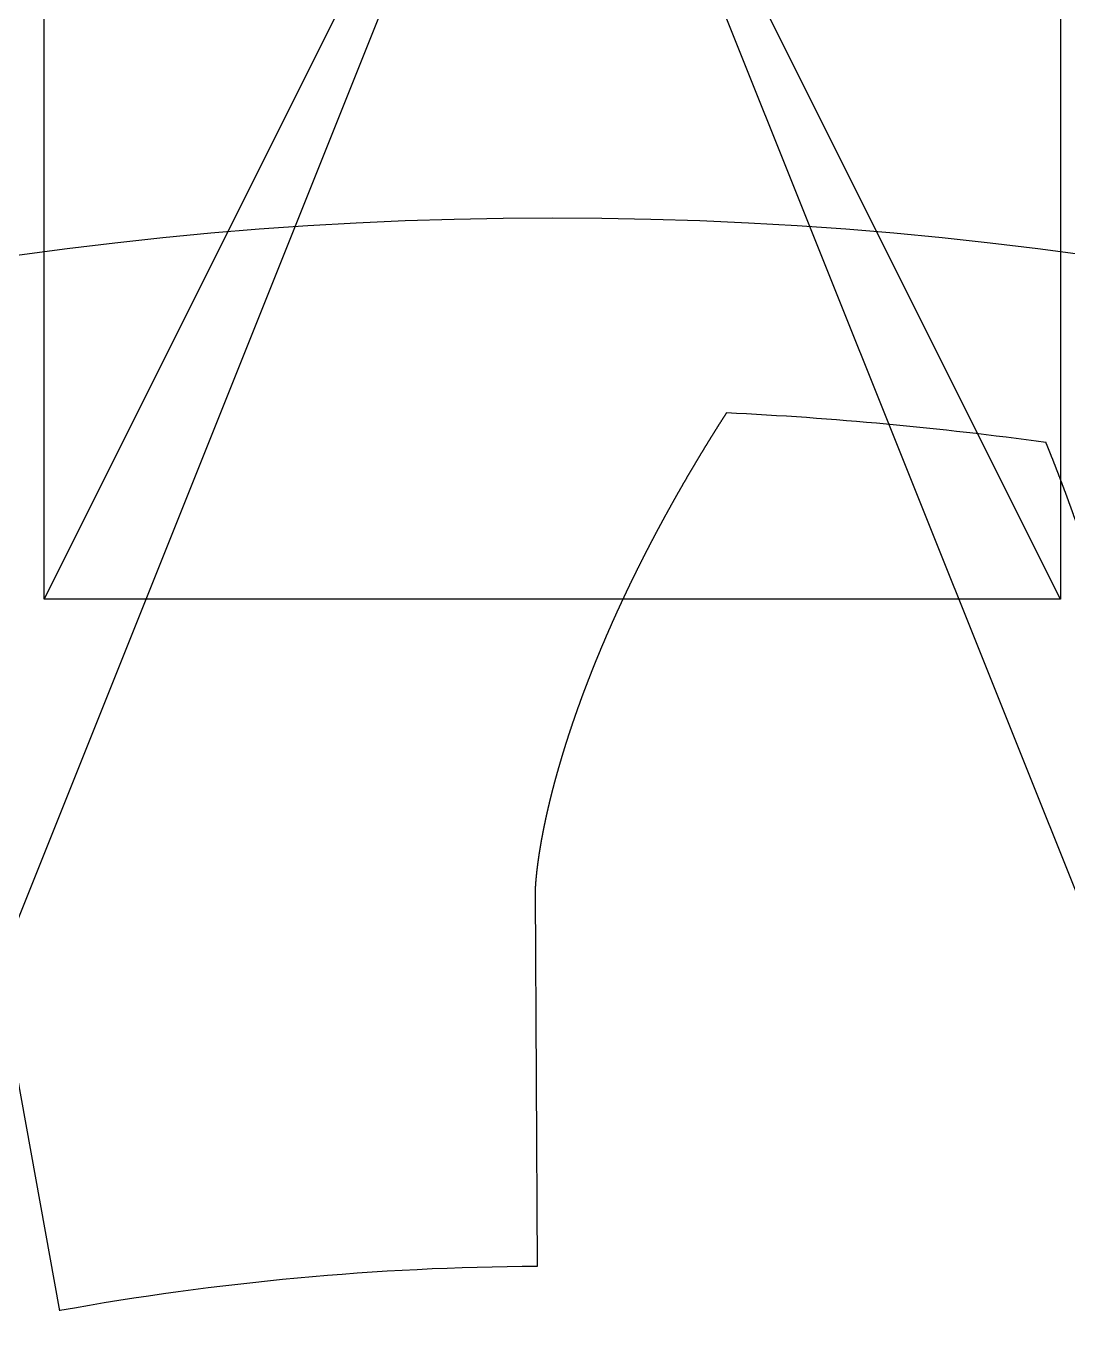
# Model space of a CAD drawing. Header units: centimetres. Extents: x -25.1 to 37.5, y -51.5 to 12.5.
# Drawn here: x 14.793 to 15.203, y -36.188 to -35.674 of the extents above; entities that cross this region are included whole.
import ezdxf

# ---------------------------------------------------------------- set-up
doc = ezdxf.new("R2010")
doc.units = ezdxf.units.CM
doc.header["$MEASUREMENT"] = 0
for name, color, linetype in [('robot assembler v21_Sketch16', 7, 'Continuous'), ('robot assembler v21_Sketch75', 7, 'Continuous'), ('robot assembler v21_Sketch76', 7, 'Continuous'), ('robot assembler v21_Sketch84', 7, 'Continuous'), ('robot assembler v21_Sketch86', 7, 'Continuous')]:
    doc.layers.add(name, color=color, linetype=linetype)

msp = doc.modelspace()

# ---------------------------------------------------------------- linework, layer by layer
at = {"layer": 'robot assembler v21_Sketch16'}
for p, q in [((16, -38, 46.9), (14, -33, 46.9)), ((14, -38, 46.9), (16, -33, 46.9))]:
    msp.add_line(p, q, dxfattribs=at)
at = {"layer": 'robot assembler v21_Sketch75'}
for p, q in [((14.99316, -36.01555, 50.1), (14.99316, -36.01563, 50.1)), ((14.99316, -36.01563, 50.1), (14.99397, -36.16252, 50.1)), ((14.8061, -36.17993, 50.1), (14.77991, -36.03539, 50.1))]:
    msp.add_line(p, q, dxfattribs=at)
for radius, start, end in [(1.425, 82.16571, 87.24605), (1.0875, 90.3177, 100.27054)]:
    msp.add_arc((15, -37.25, 50.1), radius, start, end, dxfattribs=at)
for points in [[(15.06847, -35.82665, 50.1), (15.06832, -35.82688, 50.1), (15.06802, -35.82734, 50.1), (15.06758, -35.82803, 50.1), (15.06699, -35.82895, 50.1), (15.06626, -35.8301, 50.1), (15.06553, -35.83126, 50.1), (15.0648, -35.8324, 50.1), (15.06408, -35.83355, 50.1), (15.06337, -35.8347, 50.1), (15.06265, -35.83584, 50.1), (15.06194, -35.83699, 50.1), (15.06124, -35.83813, 50.1), (15.06054, -35.83927, 50.1), (15.05984, -35.84041, 50.1), (15.05915, -35.84155, 50.1), (15.05846, -35.84269, 50.1), (15.05777, -35.84382, 50.1), (15.05709, -35.84496, 50.1), (15.05641, -35.84609, 50.1), (15.05574, -35.84722, 50.1), (15.05507, -35.84835, 50.1), (15.0544, -35.84948, 50.1), (15.05374, -35.85061, 50.1), (15.05308, -35.85173, 50.1), (15.05243, -35.85286, 50.1), (15.05178, -35.85398, 50.1), (15.05113, -35.8551, 50.1), (15.05049, -35.85622, 50.1), (15.04985, -35.85734, 50.1), (15.04921, -35.85845, 50.1), (15.04858, -35.85957, 50.1), (15.04796, -35.86068, 50.1), (15.04733, -35.86179, 50.1), (15.04671, -35.8629, 50.1), (15.0461, -35.86401, 50.1), (15.04548, -35.86511, 50.1), (15.04488, -35.86622, 50.1), (15.04427, -35.86732, 50.1), (15.04367, -35.86842, 50.1), (15.04308, -35.86952, 50.1), (15.04248, -35.87061, 50.1), (15.0419, -35.87171, 50.1), (15.04131, -35.8728, 50.1), (15.04073, -35.87389, 50.1), (15.04015, -35.87498, 50.1), (15.03958, -35.87607, 50.1), (15.03901, -35.87715, 50.1), (15.03845, -35.87824, 50.1), (15.03788, -35.87932, 50.1), (15.03733, -35.8804, 50.1), (15.03677, -35.88147, 50.1), (15.03622, -35.88255, 50.1), (15.03568, -35.88362, 50.1), (15.03513, -35.88469, 50.1), (15.03459, -35.88576, 50.1), (15.03406, -35.88683, 50.1), (15.03353, -35.88789, 50.1), (15.033, -35.88895, 50.1), (15.03248, -35.89001, 50.1), (15.03196, -35.89107, 50.1), (15.03144, -35.89212, 50.1), (15.03093, -35.89318, 50.1), (15.03042, -35.89423, 50.1), (15.02992, -35.89528, 50.1), (15.02942, -35.89632, 50.1), (15.02892, -35.89737, 50.1), (15.02843, -35.89841, 50.1), (15.02794, -35.89945, 50.1), (15.02745, -35.90048, 50.1), (15.02697, -35.90152, 50.1), (15.0265, -35.90255, 50.1), (15.02602, -35.90358, 50.1), (15.02555, -35.9046, 50.1), (15.02509, -35.90563, 50.1), (15.02462, -35.90665, 50.1), (15.02416, -35.90767, 50.1), (15.02371, -35.90868, 50.1), (15.02326, -35.9097, 50.1), (15.02281, -35.91071, 50.1), (15.02237, -35.91171, 50.1), (15.02193, -35.91272, 50.1), (15.02149, -35.91372, 50.1), (15.02106, -35.91472, 50.1), (15.02063, -35.91572, 50.1), (15.0202, -35.91671, 50.1), (15.01978, -35.91771, 50.1), (15.01936, -35.91869, 50.1), (15.01895, -35.91968, 50.1), (15.01854, -35.92066, 50.1), (15.01813, -35.92164, 50.1), (15.01773, -35.92262, 50.1), (15.01733, -35.92359, 50.1), (15.01693, -35.92456, 50.1), (15.01654, -35.92553, 50.1), (15.01615, -35.9265, 50.1), (15.01577, -35.92746, 50.1), (15.01539, -35.92842, 50.1), (15.01501, -35.92937, 50.1), (15.01464, -35.93033, 50.1), (15.01427, -35.93128, 50.1), (15.0139, -35.93222, 50.1), (15.01354, -35.93316, 50.1), (15.01318, -35.9341, 50.1), (15.01282, -35.93504, 50.1), (15.01247, -35.93597, 50.1), (15.01212, -35.9369, 50.1), (15.01178, -35.93783, 50.1), (15.01144, -35.93875, 50.1), (15.0111, -35.93967, 50.1), (15.01077, -35.94059, 50.1), (15.01044, -35.9415, 50.1), (15.01011, -35.94241, 50.1), (15.00979, -35.94331, 50.1), (15.00947, -35.94422, 50.1), (15.00915, -35.94511, 50.1), (15.00884, -35.94601, 50.1), (15.00853, -35.9469, 50.1), (15.00822, -35.94779, 50.1), (15.00792, -35.94867, 50.1), (15.00762, -35.94955, 50.1), (15.00733, -35.95043, 50.1), (15.00704, -35.9513, 50.1), (15.00675, -35.95217, 50.1), (15.00646, -35.95303, 50.1), (15.00618, -35.95389, 50.1), (15.00591, -35.95475, 50.1), (15.00563, -35.9556, 50.1), (15.00536, -35.95645, 50.1), (15.00509, -35.95729, 50.1), (15.00483, -35.95813, 50.1), (15.00457, -35.95897, 50.1), (15.00431, -35.9598, 50.1), (15.00406, -35.96063, 50.1), (15.00381, -35.96145, 50.1), (15.00356, -35.96227, 50.1), (15.00332, -35.96309, 50.1), (15.00308, -35.9639, 50.1), (15.00284, -35.96471, 50.1), (15.00261, -35.96551, 50.1), (15.00237, -35.96631, 50.1), (15.00215, -35.9671, 50.1), (15.00192, -35.96789, 50.1), (15.0017, -35.96867, 50.1), (15.00149, -35.96945, 50.1), (15.00127, -35.97023, 50.1), (15.00106, -35.971, 50.1), (15.00085, -35.97176, 50.1), (15.00065, -35.97253, 50.1), (15.00045, -35.97328, 50.1), (15.00025, -35.97403, 50.1), (15.00006, -35.97478, 50.1), (14.99986, -35.97552, 50.1), (14.99968, -35.97626, 50.1), (14.99949, -35.97699, 50.1), (14.99931, -35.97772, 50.1), (14.99913, -35.97844, 50.1), (14.99895, -35.97916, 50.1), (14.99878, -35.97987, 50.1), (14.99861, -35.98058, 50.1), (14.99845, -35.98128, 50.1), (14.99828, -35.98197, 50.1), (14.99812, -35.98266, 50.1), (14.99796, -35.98335, 50.1), (14.99781, -35.98403, 50.1), (14.99766, -35.9847, 50.1), (14.99751, -35.98537, 50.1), (14.99736, -35.98604, 50.1), (14.99722, -35.9867, 50.1), (14.99708, -35.98735, 50.1), (14.99695, -35.98799, 50.1), (14.99681, -35.98864, 50.1), (14.99668, -35.98927, 50.1), (14.99655, -35.9899, 50.1), (14.99643, -35.99052, 50.1), (14.9963, -35.99114, 50.1), (14.99618, -35.99175, 50.1), (14.99607, -35.99236, 50.1), (14.99595, -35.99296, 50.1), (14.99584, -35.99355, 50.1), (14.99573, -35.99414, 50.1), (14.99563, -35.99472, 50.1), (14.99552, -35.9953, 50.1), (14.99542, -35.99586, 50.1), (14.99532, -35.99643, 50.1), (14.99523, -35.99698, 50.1), (14.99514, -35.99753, 50.1), (14.99505, -35.99807, 50.1), (14.99496, -35.99861, 50.1), (14.99487, -35.99914, 50.1), (14.99479, -35.99966, 50.1), (14.99471, -36.00018, 50.1), (14.99463, -36.00068, 50.1), (14.99456, -36.00119, 50.1), (14.99448, -36.00168, 50.1), (14.99441, -36.00217, 50.1), (14.99434, -36.00265, 50.1), (14.99428, -36.00312, 50.1), (14.99422, -36.00359, 50.1), (14.99415, -36.00405, 50.1), (14.99409, -36.0045, 50.1), (14.99404, -36.00494, 50.1), (14.99398, -36.00538, 50.1), (14.99393, -36.0058, 50.1), (14.99388, -36.00623, 50.1), (14.99383, -36.00664, 50.1), (14.99379, -36.00704, 50.1), (14.99374, -36.00744, 50.1), (14.9937, -36.00783, 50.1), (14.99366, -36.00821, 50.1), (14.99362, -36.00858, 50.1), (14.99358, -36.00895, 50.1), (14.99355, -36.0093, 50.1), (14.99352, -36.00965, 50.1), (14.99348, -36.00999, 50.1), (14.99346, -36.01032, 50.1), (14.99343, -36.01064, 50.1), (14.9934, -36.01095, 50.1), (14.99338, -36.01125, 50.1), (14.99335, -36.01155, 50.1), (14.99333, -36.01183, 50.1), (14.99331, -36.01211, 50.1), (14.9933, -36.01238, 50.1), (14.99328, -36.01263, 50.1), (14.99326, -36.01288, 50.1), (14.99325, -36.01312, 50.1), (14.99324, -36.01335, 50.1), (14.99322, -36.01356, 50.1), (14.99321, -36.01377, 50.1), (14.9932, -36.01397, 50.1), (14.9932, -36.01416, 50.1), (14.99319, -36.01433, 50.1), (14.99318, -36.0145, 50.1), (14.99318, -36.01465, 50.1), (14.99317, -36.0148, 50.1), (14.99317, -36.01493, 50.1), (14.99316, -36.01506, 50.1), (14.99316, -36.01517, 50.1), (14.99316, -36.01527, 50.1), (14.99316, -36.01535, 50.1), (14.99316, -36.01543, 50.1), (14.99316, -36.01548, 50.1), (14.99316, -36.01552, 50.1), (14.99316, -36.01554, 50.1), (14.99316, -36.01555, 50.1)], [(15.23356, -36.03782, 50.1), (15.23356, -36.03781, 50.1), (15.23356, -36.03779, 50.1), (15.23357, -36.03776, 50.1), (15.23358, -36.03771, 50.1), (15.23359, -36.03763, 50.1), (15.23361, -36.03755, 50.1), (15.23362, -36.03745, 50.1), (15.23364, -36.03734, 50.1), (15.23366, -36.03722, 50.1), (15.23368, -36.03709, 50.1), (15.2337, -36.03694, 50.1), (15.23373, -36.03679, 50.1), (15.23375, -36.03662, 50.1), (15.23377, -36.03645, 50.1), (15.2338, -36.03626, 50.1), (15.23383, -36.03607, 50.1), (15.23386, -36.03586, 50.1), (15.23388, -36.03564, 50.1), (15.23391, -36.03542, 50.1), (15.23394, -36.03518, 50.1), (15.23397, -36.03494, 50.1), (15.234, -36.03468, 50.1), (15.23403, -36.03442, 50.1), (15.23407, -36.03414, 50.1), (15.2341, -36.03386, 50.1), (15.23413, -36.03356, 50.1), (15.23416, -36.03326, 50.1), (15.23419, -36.03295, 50.1), (15.23422, -36.03263, 50.1), (15.23426, -36.0323, 50.1), (15.23429, -36.03196, 50.1), (15.23432, -36.03161, 50.1), (15.23435, -36.03126, 50.1), (15.23438, -36.03089, 50.1), (15.23441, -36.03052, 50.1), (15.23444, -36.03014, 50.1), (15.23447, -36.02975, 50.1), (15.2345, -36.02935, 50.1), (15.23453, -36.02894, 50.1), (15.23456, -36.02853, 50.1), (15.23459, -36.0281, 50.1), (15.23461, -36.02767, 50.1), (15.23464, -36.02724, 50.1), (15.23467, -36.02679, 50.1), (15.23469, -36.02634, 50.1), (15.23471, -36.02587, 50.1), (15.23474, -36.0254, 50.1), (15.23476, -36.02493, 50.1), (15.23478, -36.02444, 50.1), (15.2348, -36.02395, 50.1), (15.23482, -36.02345, 50.1), (15.23484, -36.02294, 50.1), (15.23485, -36.02243, 50.1), (15.23487, -36.02191, 50.1), (15.23489, -36.02138, 50.1), (15.2349, -36.02084, 50.1), (15.23491, -36.0203, 50.1), (15.23492, -36.01975, 50.1), (15.23493, -36.01919, 50.1), (15.23494, -36.01863, 50.1), (15.23495, -36.01806, 50.1), (15.23495, -36.01748, 50.1), (15.23496, -36.0169, 50.1), (15.23496, -36.01631, 50.1), (15.23496, -36.01571, 50.1), (15.23496, -36.01511, 50.1), (15.23496, -36.0145, 50.1), (15.23495, -36.01388, 50.1), (15.23495, -36.01326, 50.1), (15.23494, -36.01263, 50.1), (15.23493, -36.01199, 50.1), (15.23492, -36.01135, 50.1), (15.23491, -36.0107, 50.1), (15.2349, -36.01004, 50.1), (15.23488, -36.00938, 50.1), (15.23486, -36.00872, 50.1), (15.23484, -36.00804, 50.1), (15.23482, -36.00736, 50.1), (15.2348, -36.00668, 50.1), (15.23477, -36.00599, 50.1), (15.23475, -36.00529, 50.1), (15.23472, -36.00459, 50.1), (15.23469, -36.00388, 50.1), (15.23466, -36.00317, 50.1), (15.23462, -36.00245, 50.1), (15.23458, -36.00172, 50.1), (15.23454, -36.00099, 50.1), (15.2345, -36.00025, 50.1), (15.23446, -35.99951, 50.1), (15.23441, -35.99876, 50.1), (15.23437, -35.99801, 50.1), (15.23432, -35.99725, 50.1), (15.23427, -35.99648, 50.1), (15.23421, -35.99571, 50.1), (15.23416, -35.99494, 50.1), (15.2341, -35.99416, 50.1), (15.23404, -35.99337, 50.1), (15.23397, -35.99258, 50.1), (15.23391, -35.99179, 50.1), (15.23384, -35.99098, 50.1), (15.23377, -35.99018, 50.1), (15.2337, -35.98937, 50.1), (15.23362, -35.98855, 50.1), (15.23354, -35.98773, 50.1), (15.23346, -35.9869, 50.1), (15.23338, -35.98607, 50.1), (15.2333, -35.98523, 50.1), (15.23321, -35.98439, 50.1), (15.23312, -35.98355, 50.1), (15.23303, -35.98269, 50.1), (15.23293, -35.98184, 50.1), (15.23284, -35.98098, 50.1), (15.23274, -35.98011, 50.1), (15.23263, -35.97924, 50.1), (15.23253, -35.97837, 50.1), (15.23242, -35.97749, 50.1), (15.23231, -35.97661, 50.1), (15.2322, -35.97572, 50.1), (15.23208, -35.97482, 50.1), (15.23196, -35.97393, 50.1), (15.23184, -35.97302, 50.1), (15.23172, -35.97212, 50.1), (15.23159, -35.97121, 50.1), (15.23146, -35.97029, 50.1), (15.23133, -35.96937, 50.1), (15.2312, -35.96845, 50.1), (15.23106, -35.96752, 50.1), (15.23092, -35.96659, 50.1), (15.23078, -35.96565, 50.1), (15.23063, -35.96471, 50.1), (15.23048, -35.96376, 50.1), (15.23033, -35.96282, 50.1), (15.23018, -35.96186, 50.1), (15.23002, -35.9609, 50.1), (15.22986, -35.95994, 50.1), (15.2297, -35.95898, 50.1), (15.22953, -35.95801, 50.1), (15.22936, -35.95703, 50.1), (15.22919, -35.95606, 50.1), (15.22902, -35.95507, 50.1), (15.22884, -35.95409, 50.1), (15.22866, -35.9531, 50.1), (15.22848, -35.95211, 50.1), (15.22829, -35.95111, 50.1), (15.2281, -35.95011, 50.1), (15.22791, -35.9491, 50.1), (15.22771, -35.94809, 50.1), (15.22751, -35.94708, 50.1), (15.22731, -35.94606, 50.1), (15.22711, -35.94504, 50.1), (15.2269, -35.94402, 50.1), (15.22669, -35.94299, 50.1), (15.22648, -35.94196, 50.1), (15.22626, -35.94093, 50.1), (15.22604, -35.93989, 50.1), (15.22582, -35.93885, 50.1), (15.22559, -35.9378, 50.1), (15.22536, -35.93676, 50.1), (15.22513, -35.9357, 50.1), (15.2249, -35.93465, 50.1), (15.22466, -35.93359, 50.1), (15.22442, -35.93253, 50.1), (15.22417, -35.93146, 50.1), (15.22392, -35.93039, 50.1), (15.22367, -35.92932, 50.1), (15.22342, -35.92824, 50.1), (15.22316, -35.92716, 50.1), (15.2229, -35.92608, 50.1), (15.22264, -35.925, 50.1), (15.22237, -35.92391, 50.1), (15.2221, -35.92282, 50.1), (15.22183, -35.92172, 50.1), (15.22155, -35.92062, 50.1), (15.22127, -35.91952, 50.1), (15.22099, -35.91842, 50.1), (15.2207, -35.91731, 50.1), (15.22041, -35.9162, 50.1), (15.22012, -35.91508, 50.1), (15.21982, -35.91397, 50.1), (15.21952, -35.91284, 50.1), (15.21922, -35.91172, 50.1), (15.21891, -35.9106, 50.1), (15.2186, -35.90947, 50.1), (15.21829, -35.90833, 50.1), (15.21797, -35.9072, 50.1), (15.21765, -35.90606, 50.1), (15.21733, -35.90492, 50.1), (15.217, -35.90378, 50.1), (15.21667, -35.90263, 50.1), (15.21634, -35.90148, 50.1), (15.216, -35.90033, 50.1), (15.21566, -35.89918, 50.1), (15.21532, -35.89802, 50.1), (15.21497, -35.89686, 50.1), (15.21462, -35.89569, 50.1), (15.21427, -35.89453, 50.1), (15.21391, -35.89336, 50.1), (15.21355, -35.89219, 50.1), (15.21319, -35.89102, 50.1), (15.21282, -35.88984, 50.1), (15.21245, -35.88866, 50.1), (15.21208, -35.88748, 50.1), (15.2117, -35.88629, 50.1), (15.21132, -35.88511, 50.1), (15.21094, -35.88392, 50.1), (15.21055, -35.88273, 50.1), (15.21016, -35.88153, 50.1), (15.20976, -35.88034, 50.1), (15.20936, -35.87914, 50.1), (15.20896, -35.87794, 50.1), (15.20856, -35.87673, 50.1), (15.20815, -35.87552, 50.1), (15.20774, -35.87432, 50.1), (15.20732, -35.8731, 50.1), (15.2069, -35.87189, 50.1), (15.20648, -35.87068, 50.1), (15.20605, -35.86946, 50.1), (15.20562, -35.86824, 50.1), (15.20519, -35.86701, 50.1), (15.20475, -35.86579, 50.1), (15.20431, -35.86456, 50.1), (15.20387, -35.86333, 50.1), (15.20342, -35.8621, 50.1), (15.20297, -35.86087, 50.1), (15.20252, -35.85963, 50.1), (15.20206, -35.85839, 50.1), (15.2016, -35.85715, 50.1), (15.20113, -35.85591, 50.1), (15.20066, -35.85466, 50.1), (15.20019, -35.85342, 50.1), (15.19971, -35.85217, 50.1), (15.19923, -35.85092, 50.1), (15.19875, -35.84967, 50.1), (15.19826, -35.84841, 50.1), (15.19777, -35.84715, 50.1), (15.19728, -35.8459, 50.1), (15.19678, -35.84463, 50.1), (15.19628, -35.84337, 50.1), (15.19578, -35.84211, 50.1), (15.19527, -35.84084, 50.1), (15.19486, -35.83983, 50.1), (15.19455, -35.83906, 50.1), (15.19434, -35.83855, 50.1), (15.19424, -35.8383, 50.1)]]:
    msp.add_open_spline(points, degree=5, dxfattribs=at)
at = {"layer": 'robot assembler v21_Sketch76'}
for p, q in [((14.99316, -36.01555, 50.1), (14.99316, -36.01563, 50.1)), ((14.99316, -36.01563, 50.1), (14.99397, -36.16252, 50.1)), ((14.8061, -36.17993, 50.1), (14.77991, -36.03539, 50.1))]:
    msp.add_line(p, q, dxfattribs=at)
for radius, start, end in [(1.425, 82.16571, 87.24605), (1.0875, 90.3177, 100.27054)]:
    msp.add_arc((15, -37.25, 50.1), radius, start, end, dxfattribs=at)
for points in [[(15.06847, -35.82665, 50.1), (15.06832, -35.82688, 50.1), (15.06802, -35.82734, 50.1), (15.06758, -35.82803, 50.1), (15.06699, -35.82895, 50.1), (15.06626, -35.8301, 50.1), (15.06553, -35.83126, 50.1), (15.0648, -35.8324, 50.1), (15.06408, -35.83355, 50.1), (15.06337, -35.8347, 50.1), (15.06265, -35.83584, 50.1), (15.06194, -35.83699, 50.1), (15.06124, -35.83813, 50.1), (15.06054, -35.83927, 50.1), (15.05984, -35.84041, 50.1), (15.05915, -35.84155, 50.1), (15.05846, -35.84269, 50.1), (15.05777, -35.84382, 50.1), (15.05709, -35.84496, 50.1), (15.05641, -35.84609, 50.1), (15.05574, -35.84722, 50.1), (15.05507, -35.84835, 50.1), (15.0544, -35.84948, 50.1), (15.05374, -35.85061, 50.1), (15.05308, -35.85173, 50.1), (15.05243, -35.85286, 50.1), (15.05178, -35.85398, 50.1), (15.05113, -35.8551, 50.1), (15.05049, -35.85622, 50.1), (15.04985, -35.85734, 50.1), (15.04921, -35.85845, 50.1), (15.04858, -35.85957, 50.1), (15.04796, -35.86068, 50.1), (15.04733, -35.86179, 50.1), (15.04671, -35.8629, 50.1), (15.0461, -35.86401, 50.1), (15.04548, -35.86511, 50.1), (15.04488, -35.86622, 50.1), (15.04427, -35.86732, 50.1), (15.04367, -35.86842, 50.1), (15.04308, -35.86952, 50.1), (15.04248, -35.87061, 50.1), (15.0419, -35.87171, 50.1), (15.04131, -35.8728, 50.1), (15.04073, -35.87389, 50.1), (15.04015, -35.87498, 50.1), (15.03958, -35.87607, 50.1), (15.03901, -35.87715, 50.1), (15.03845, -35.87824, 50.1), (15.03788, -35.87932, 50.1), (15.03733, -35.8804, 50.1), (15.03677, -35.88147, 50.1), (15.03622, -35.88255, 50.1), (15.03568, -35.88362, 50.1), (15.03513, -35.88469, 50.1), (15.03459, -35.88576, 50.1), (15.03406, -35.88683, 50.1), (15.03353, -35.88789, 50.1), (15.033, -35.88895, 50.1), (15.03248, -35.89001, 50.1), (15.03196, -35.89107, 50.1), (15.03144, -35.89212, 50.1), (15.03093, -35.89318, 50.1), (15.03042, -35.89423, 50.1), (15.02992, -35.89528, 50.1), (15.02942, -35.89632, 50.1), (15.02892, -35.89737, 50.1), (15.02843, -35.89841, 50.1), (15.02794, -35.89945, 50.1), (15.02745, -35.90048, 50.1), (15.02697, -35.90152, 50.1), (15.0265, -35.90255, 50.1), (15.02602, -35.90358, 50.1), (15.02555, -35.9046, 50.1), (15.02509, -35.90563, 50.1), (15.02462, -35.90665, 50.1), (15.02416, -35.90767, 50.1), (15.02371, -35.90868, 50.1), (15.02326, -35.9097, 50.1), (15.02281, -35.91071, 50.1), (15.02237, -35.91171, 50.1), (15.02193, -35.91272, 50.1), (15.02149, -35.91372, 50.1), (15.02106, -35.91472, 50.1), (15.02063, -35.91572, 50.1), (15.0202, -35.91671, 50.1), (15.01978, -35.91771, 50.1), (15.01936, -35.91869, 50.1), (15.01895, -35.91968, 50.1), (15.01854, -35.92066, 50.1), (15.01813, -35.92164, 50.1), (15.01773, -35.92262, 50.1), (15.01733, -35.92359, 50.1), (15.01693, -35.92456, 50.1), (15.01654, -35.92553, 50.1), (15.01615, -35.9265, 50.1), (15.01577, -35.92746, 50.1), (15.01539, -35.92842, 50.1), (15.01501, -35.92937, 50.1), (15.01464, -35.93033, 50.1), (15.01427, -35.93128, 50.1), (15.0139, -35.93222, 50.1), (15.01354, -35.93316, 50.1), (15.01318, -35.9341, 50.1), (15.01282, -35.93504, 50.1), (15.01247, -35.93597, 50.1), (15.01212, -35.9369, 50.1), (15.01178, -35.93783, 50.1), (15.01144, -35.93875, 50.1), (15.0111, -35.93967, 50.1), (15.01077, -35.94059, 50.1), (15.01044, -35.9415, 50.1), (15.01011, -35.94241, 50.1), (15.00979, -35.94331, 50.1), (15.00947, -35.94422, 50.1), (15.00915, -35.94511, 50.1), (15.00884, -35.94601, 50.1), (15.00853, -35.9469, 50.1), (15.00822, -35.94779, 50.1), (15.00792, -35.94867, 50.1), (15.00762, -35.94955, 50.1), (15.00733, -35.95043, 50.1), (15.00704, -35.9513, 50.1), (15.00675, -35.95217, 50.1), (15.00646, -35.95303, 50.1), (15.00618, -35.95389, 50.1), (15.00591, -35.95475, 50.1), (15.00563, -35.9556, 50.1), (15.00536, -35.95645, 50.1), (15.00509, -35.95729, 50.1), (15.00483, -35.95813, 50.1), (15.00457, -35.95897, 50.1), (15.00431, -35.9598, 50.1), (15.00406, -35.96063, 50.1), (15.00381, -35.96145, 50.1), (15.00356, -35.96227, 50.1), (15.00332, -35.96309, 50.1), (15.00308, -35.9639, 50.1), (15.00284, -35.96471, 50.1), (15.00261, -35.96551, 50.1), (15.00237, -35.96631, 50.1), (15.00215, -35.9671, 50.1), (15.00192, -35.96789, 50.1), (15.0017, -35.96867, 50.1), (15.00149, -35.96945, 50.1), (15.00127, -35.97023, 50.1), (15.00106, -35.971, 50.1), (15.00085, -35.97176, 50.1), (15.00065, -35.97253, 50.1), (15.00045, -35.97328, 50.1), (15.00025, -35.97403, 50.1), (15.00006, -35.97478, 50.1), (14.99986, -35.97552, 50.1), (14.99968, -35.97626, 50.1), (14.99949, -35.97699, 50.1), (14.99931, -35.97772, 50.1), (14.99913, -35.97844, 50.1), (14.99895, -35.97916, 50.1), (14.99878, -35.97987, 50.1), (14.99861, -35.98058, 50.1), (14.99845, -35.98128, 50.1), (14.99828, -35.98197, 50.1), (14.99812, -35.98266, 50.1), (14.99796, -35.98335, 50.1), (14.99781, -35.98403, 50.1), (14.99766, -35.9847, 50.1), (14.99751, -35.98537, 50.1), (14.99736, -35.98604, 50.1), (14.99722, -35.9867, 50.1), (14.99708, -35.98735, 50.1), (14.99695, -35.98799, 50.1), (14.99681, -35.98864, 50.1), (14.99668, -35.98927, 50.1), (14.99655, -35.9899, 50.1), (14.99643, -35.99052, 50.1), (14.9963, -35.99114, 50.1), (14.99618, -35.99175, 50.1), (14.99607, -35.99236, 50.1), (14.99595, -35.99296, 50.1), (14.99584, -35.99355, 50.1), (14.99573, -35.99414, 50.1), (14.99563, -35.99472, 50.1), (14.99552, -35.9953, 50.1), (14.99542, -35.99586, 50.1), (14.99532, -35.99643, 50.1), (14.99523, -35.99698, 50.1), (14.99514, -35.99753, 50.1), (14.99505, -35.99807, 50.1), (14.99496, -35.99861, 50.1), (14.99487, -35.99914, 50.1), (14.99479, -35.99966, 50.1), (14.99471, -36.00018, 50.1), (14.99463, -36.00068, 50.1), (14.99456, -36.00119, 50.1), (14.99448, -36.00168, 50.1), (14.99441, -36.00217, 50.1), (14.99434, -36.00265, 50.1), (14.99428, -36.00312, 50.1), (14.99422, -36.00359, 50.1), (14.99415, -36.00405, 50.1), (14.99409, -36.0045, 50.1), (14.99404, -36.00494, 50.1), (14.99398, -36.00538, 50.1), (14.99393, -36.0058, 50.1), (14.99388, -36.00623, 50.1), (14.99383, -36.00664, 50.1), (14.99379, -36.00704, 50.1), (14.99374, -36.00744, 50.1), (14.9937, -36.00783, 50.1), (14.99366, -36.00821, 50.1), (14.99362, -36.00858, 50.1), (14.99358, -36.00895, 50.1), (14.99355, -36.0093, 50.1), (14.99352, -36.00965, 50.1), (14.99348, -36.00999, 50.1), (14.99346, -36.01032, 50.1), (14.99343, -36.01064, 50.1), (14.9934, -36.01095, 50.1), (14.99338, -36.01125, 50.1), (14.99335, -36.01155, 50.1), (14.99333, -36.01183, 50.1), (14.99331, -36.01211, 50.1), (14.9933, -36.01238, 50.1), (14.99328, -36.01263, 50.1), (14.99326, -36.01288, 50.1), (14.99325, -36.01312, 50.1), (14.99324, -36.01335, 50.1), (14.99322, -36.01356, 50.1), (14.99321, -36.01377, 50.1), (14.9932, -36.01397, 50.1), (14.9932, -36.01416, 50.1), (14.99319, -36.01433, 50.1), (14.99318, -36.0145, 50.1), (14.99318, -36.01465, 50.1), (14.99317, -36.0148, 50.1), (14.99317, -36.01493, 50.1), (14.99316, -36.01506, 50.1), (14.99316, -36.01517, 50.1), (14.99316, -36.01527, 50.1), (14.99316, -36.01535, 50.1), (14.99316, -36.01543, 50.1), (14.99316, -36.01548, 50.1), (14.99316, -36.01552, 50.1), (14.99316, -36.01554, 50.1), (14.99316, -36.01555, 50.1)], [(15.23356, -36.03782, 50.1), (15.23356, -36.03781, 50.1), (15.23356, -36.03779, 50.1), (15.23357, -36.03776, 50.1), (15.23358, -36.03771, 50.1), (15.23359, -36.03763, 50.1), (15.23361, -36.03755, 50.1), (15.23362, -36.03745, 50.1), (15.23364, -36.03734, 50.1), (15.23366, -36.03722, 50.1), (15.23368, -36.03709, 50.1), (15.2337, -36.03694, 50.1), (15.23373, -36.03679, 50.1), (15.23375, -36.03662, 50.1), (15.23377, -36.03645, 50.1), (15.2338, -36.03626, 50.1), (15.23383, -36.03607, 50.1), (15.23386, -36.03586, 50.1), (15.23388, -36.03564, 50.1), (15.23391, -36.03542, 50.1), (15.23394, -36.03518, 50.1), (15.23397, -36.03494, 50.1), (15.234, -36.03468, 50.1), (15.23403, -36.03442, 50.1), (15.23407, -36.03414, 50.1), (15.2341, -36.03386, 50.1), (15.23413, -36.03356, 50.1), (15.23416, -36.03326, 50.1), (15.23419, -36.03295, 50.1), (15.23422, -36.03263, 50.1), (15.23426, -36.0323, 50.1), (15.23429, -36.03196, 50.1), (15.23432, -36.03161, 50.1), (15.23435, -36.03126, 50.1), (15.23438, -36.03089, 50.1), (15.23441, -36.03052, 50.1), (15.23444, -36.03014, 50.1), (15.23447, -36.02975, 50.1), (15.2345, -36.02935, 50.1), (15.23453, -36.02894, 50.1), (15.23456, -36.02853, 50.1), (15.23459, -36.0281, 50.1), (15.23461, -36.02767, 50.1), (15.23464, -36.02724, 50.1), (15.23467, -36.02679, 50.1), (15.23469, -36.02634, 50.1), (15.23471, -36.02587, 50.1), (15.23474, -36.0254, 50.1), (15.23476, -36.02493, 50.1), (15.23478, -36.02444, 50.1), (15.2348, -36.02395, 50.1), (15.23482, -36.02345, 50.1), (15.23484, -36.02294, 50.1), (15.23485, -36.02243, 50.1), (15.23487, -36.02191, 50.1), (15.23489, -36.02138, 50.1), (15.2349, -36.02084, 50.1), (15.23491, -36.0203, 50.1), (15.23492, -36.01975, 50.1), (15.23493, -36.01919, 50.1), (15.23494, -36.01863, 50.1), (15.23495, -36.01806, 50.1), (15.23495, -36.01748, 50.1), (15.23496, -36.0169, 50.1), (15.23496, -36.01631, 50.1), (15.23496, -36.01571, 50.1), (15.23496, -36.01511, 50.1), (15.23496, -36.0145, 50.1), (15.23495, -36.01388, 50.1), (15.23495, -36.01326, 50.1), (15.23494, -36.01263, 50.1), (15.23493, -36.01199, 50.1), (15.23492, -36.01135, 50.1), (15.23491, -36.0107, 50.1), (15.2349, -36.01004, 50.1), (15.23488, -36.00938, 50.1), (15.23486, -36.00872, 50.1), (15.23484, -36.00804, 50.1), (15.23482, -36.00736, 50.1), (15.2348, -36.00668, 50.1), (15.23477, -36.00599, 50.1), (15.23475, -36.00529, 50.1), (15.23472, -36.00459, 50.1), (15.23469, -36.00388, 50.1), (15.23466, -36.00317, 50.1), (15.23462, -36.00245, 50.1), (15.23458, -36.00172, 50.1), (15.23454, -36.00099, 50.1), (15.2345, -36.00025, 50.1), (15.23446, -35.99951, 50.1), (15.23441, -35.99876, 50.1), (15.23437, -35.99801, 50.1), (15.23432, -35.99725, 50.1), (15.23427, -35.99648, 50.1), (15.23421, -35.99571, 50.1), (15.23416, -35.99494, 50.1), (15.2341, -35.99416, 50.1), (15.23404, -35.99337, 50.1), (15.23397, -35.99258, 50.1), (15.23391, -35.99179, 50.1), (15.23384, -35.99098, 50.1), (15.23377, -35.99018, 50.1), (15.2337, -35.98937, 50.1), (15.23362, -35.98855, 50.1), (15.23354, -35.98773, 50.1), (15.23346, -35.9869, 50.1), (15.23338, -35.98607, 50.1), (15.2333, -35.98523, 50.1), (15.23321, -35.98439, 50.1), (15.23312, -35.98355, 50.1), (15.23303, -35.98269, 50.1), (15.23293, -35.98184, 50.1), (15.23284, -35.98098, 50.1), (15.23274, -35.98011, 50.1), (15.23263, -35.97924, 50.1), (15.23253, -35.97837, 50.1), (15.23242, -35.97749, 50.1), (15.23231, -35.97661, 50.1), (15.2322, -35.97572, 50.1), (15.23208, -35.97482, 50.1), (15.23196, -35.97393, 50.1), (15.23184, -35.97302, 50.1), (15.23172, -35.97212, 50.1), (15.23159, -35.97121, 50.1), (15.23146, -35.97029, 50.1), (15.23133, -35.96937, 50.1), (15.2312, -35.96845, 50.1), (15.23106, -35.96752, 50.1), (15.23092, -35.96659, 50.1), (15.23078, -35.96565, 50.1), (15.23063, -35.96471, 50.1), (15.23048, -35.96376, 50.1), (15.23033, -35.96282, 50.1), (15.23018, -35.96186, 50.1), (15.23002, -35.9609, 50.1), (15.22986, -35.95994, 50.1), (15.2297, -35.95898, 50.1), (15.22953, -35.95801, 50.1), (15.22936, -35.95703, 50.1), (15.22919, -35.95606, 50.1), (15.22902, -35.95507, 50.1), (15.22884, -35.95409, 50.1), (15.22866, -35.9531, 50.1), (15.22848, -35.95211, 50.1), (15.22829, -35.95111, 50.1), (15.2281, -35.95011, 50.1), (15.22791, -35.9491, 50.1), (15.22771, -35.94809, 50.1), (15.22751, -35.94708, 50.1), (15.22731, -35.94606, 50.1), (15.22711, -35.94504, 50.1), (15.2269, -35.94402, 50.1), (15.22669, -35.94299, 50.1), (15.22648, -35.94196, 50.1), (15.22626, -35.94093, 50.1), (15.22604, -35.93989, 50.1), (15.22582, -35.93885, 50.1), (15.22559, -35.9378, 50.1), (15.22536, -35.93676, 50.1), (15.22513, -35.9357, 50.1), (15.2249, -35.93465, 50.1), (15.22466, -35.93359, 50.1), (15.22442, -35.93253, 50.1), (15.22417, -35.93146, 50.1), (15.22392, -35.93039, 50.1), (15.22367, -35.92932, 50.1), (15.22342, -35.92824, 50.1), (15.22316, -35.92716, 50.1), (15.2229, -35.92608, 50.1), (15.22264, -35.925, 50.1), (15.22237, -35.92391, 50.1), (15.2221, -35.92282, 50.1), (15.22183, -35.92172, 50.1), (15.22155, -35.92062, 50.1), (15.22127, -35.91952, 50.1), (15.22099, -35.91842, 50.1), (15.2207, -35.91731, 50.1), (15.22041, -35.9162, 50.1), (15.22012, -35.91508, 50.1), (15.21982, -35.91397, 50.1), (15.21952, -35.91284, 50.1), (15.21922, -35.91172, 50.1), (15.21891, -35.9106, 50.1), (15.2186, -35.90947, 50.1), (15.21829, -35.90833, 50.1), (15.21797, -35.9072, 50.1), (15.21765, -35.90606, 50.1), (15.21733, -35.90492, 50.1), (15.217, -35.90378, 50.1), (15.21667, -35.90263, 50.1), (15.21634, -35.90148, 50.1), (15.216, -35.90033, 50.1), (15.21566, -35.89918, 50.1), (15.21532, -35.89802, 50.1), (15.21497, -35.89686, 50.1), (15.21462, -35.89569, 50.1), (15.21427, -35.89453, 50.1), (15.21391, -35.89336, 50.1), (15.21355, -35.89219, 50.1), (15.21319, -35.89102, 50.1), (15.21282, -35.88984, 50.1), (15.21245, -35.88866, 50.1), (15.21208, -35.88748, 50.1), (15.2117, -35.88629, 50.1), (15.21132, -35.88511, 50.1), (15.21094, -35.88392, 50.1), (15.21055, -35.88273, 50.1), (15.21016, -35.88153, 50.1), (15.20976, -35.88034, 50.1), (15.20936, -35.87914, 50.1), (15.20896, -35.87794, 50.1), (15.20856, -35.87673, 50.1), (15.20815, -35.87552, 50.1), (15.20774, -35.87432, 50.1), (15.20732, -35.8731, 50.1), (15.2069, -35.87189, 50.1), (15.20648, -35.87068, 50.1), (15.20605, -35.86946, 50.1), (15.20562, -35.86824, 50.1), (15.20519, -35.86701, 50.1), (15.20475, -35.86579, 50.1), (15.20431, -35.86456, 50.1), (15.20387, -35.86333, 50.1), (15.20342, -35.8621, 50.1), (15.20297, -35.86087, 50.1), (15.20252, -35.85963, 50.1), (15.20206, -35.85839, 50.1), (15.2016, -35.85715, 50.1), (15.20113, -35.85591, 50.1), (15.20066, -35.85466, 50.1), (15.20019, -35.85342, 50.1), (15.19971, -35.85217, 50.1), (15.19923, -35.85092, 50.1), (15.19875, -35.84967, 50.1), (15.19826, -35.84841, 50.1), (15.19777, -35.84715, 50.1), (15.19728, -35.8459, 50.1), (15.19678, -35.84463, 50.1), (15.19628, -35.84337, 50.1), (15.19578, -35.84211, 50.1), (15.19527, -35.84084, 50.1), (15.19486, -35.83983, 50.1), (15.19455, -35.83906, 50.1), (15.19434, -35.83855, 50.1), (15.19424, -35.8383, 50.1)]]:
    msp.add_open_spline(points, degree=5, dxfattribs=at)
at = {"layer": 'robot assembler v21_Sketch84'}
for p, q in [((14.8, -35.9, 41.9), (15.2, -35.1, 41.9)), ((15.2, -35.9, 41.9), (14.8, -35.1, 41.9)), ((14.8, -35.9, 41.9), (14.8, -35.1, 41.9)), ((15.2, -35.1, 41.9), (15.2, -35.9, 41.9)), ((15.2, -35.9, 41.9), (14.8, -35.9, 41.9))]:
    msp.add_line(p, q, dxfattribs=at)
at = {"layer": 'robot assembler v21_Sketch86', "extrusion": (0, -2.44929e-16, -1)}
msp.add_circle((-15, -37.25, -23.9), 1.5, dxfattribs=at)

doc.saveas('drawing.dxf')
